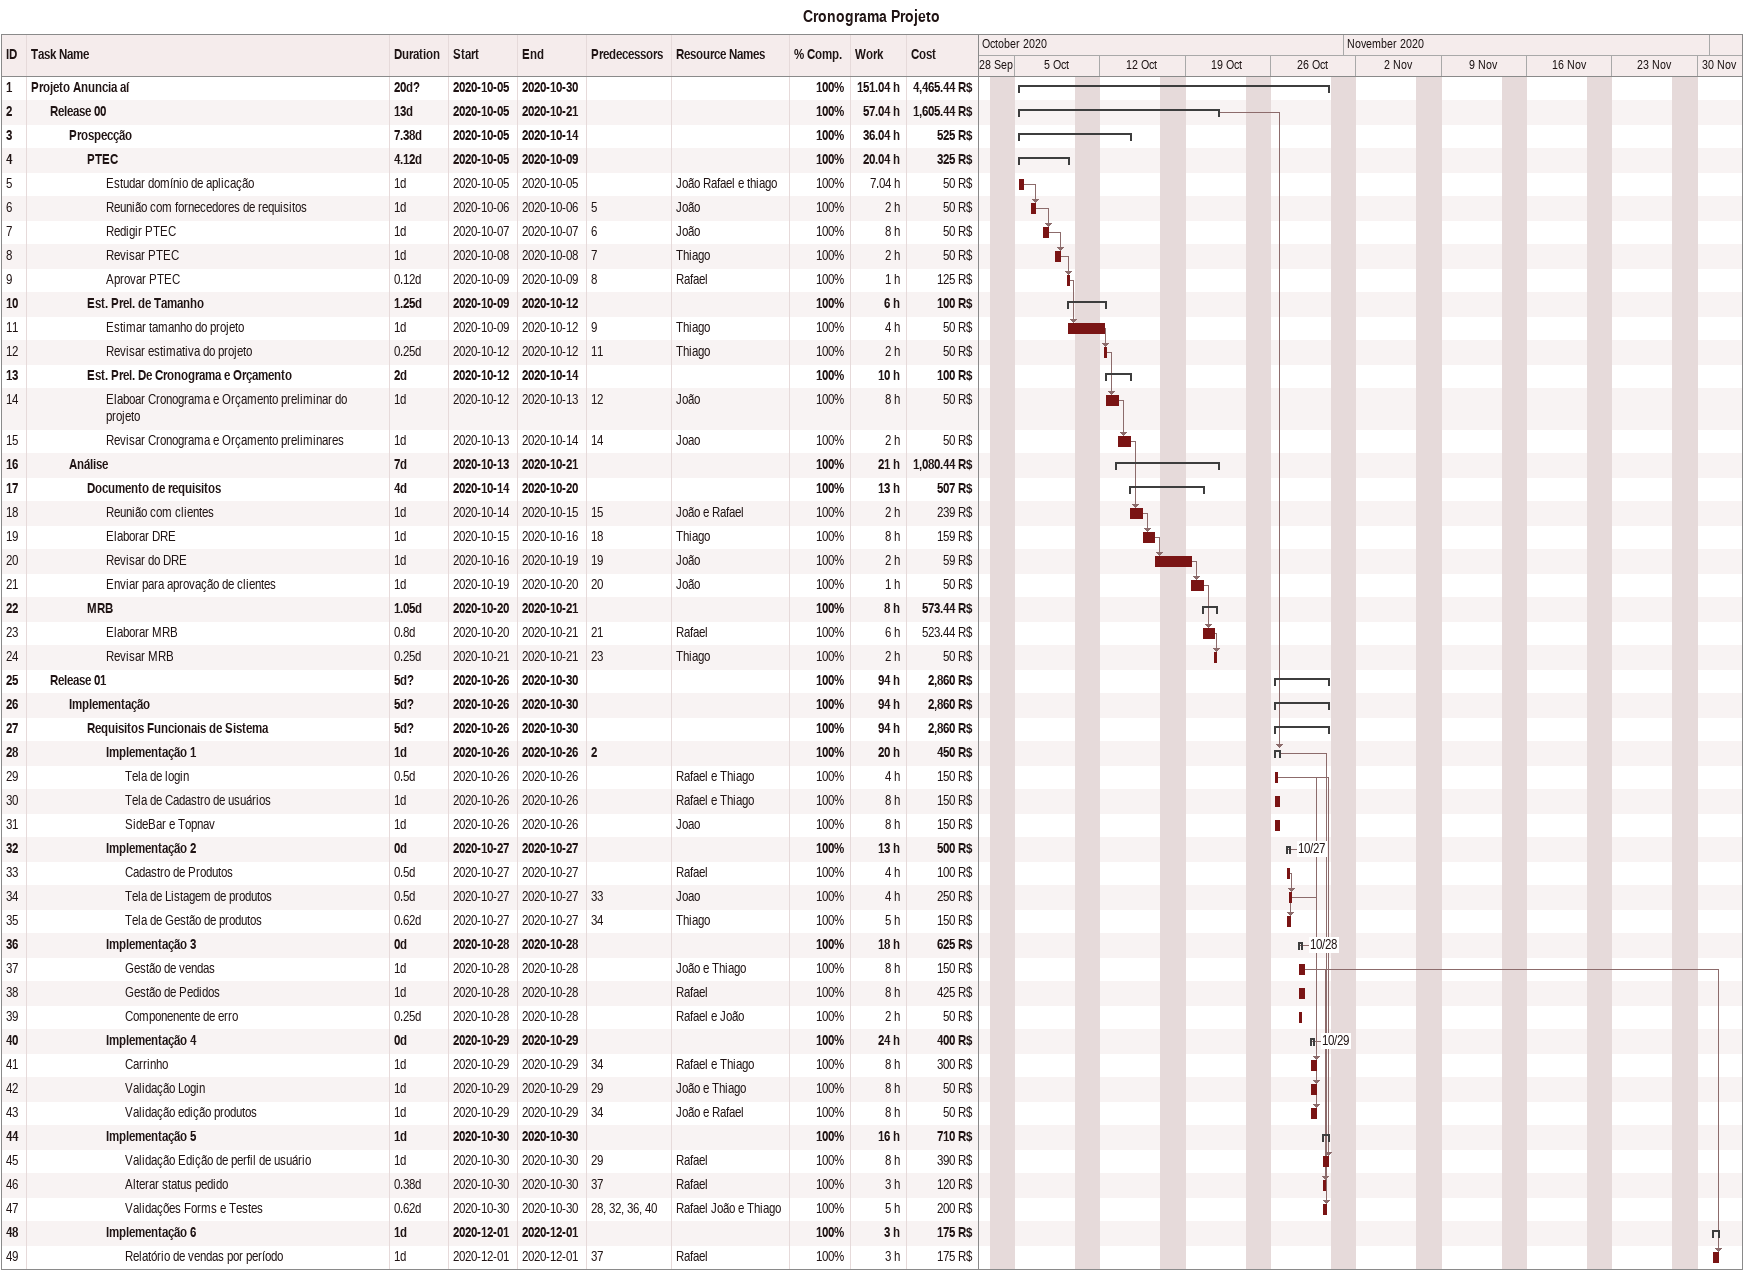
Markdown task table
Cronograma Projeto

| ID | Level | Task | Duration | Start | Finish | Predecessors | Resources | % complete | Work (h) | Cost (R$) |
|---|---|---|---|---|---|---|---|---|---|---|
| 1 | 1 | **Projeto Anuncia aí** | 20d? | 2020-10-05 | 2020-10-30 |  |  | 100 | 151.04 | 4465.44 |
| 2 | 2 | **Release 00** | 13d | 2020-10-05 | 2020-10-21 |  |  | 100 | 57.04 | 1605.44 |
| 3 | 3 | **Prospecção** | 7.38d | 2020-10-05 | 2020-10-14 |  |  | 100 | 36.04 | 525 |
| 4 | 4 | **PTEC** | 4.12d | 2020-10-05 | 2020-10-09 |  |  | 100 | 20.04 | 325 |
| 5 | 5 | Estudar domínio de aplicação | 1d | 2020-10-05 | 2020-10-05 |  | João Rafael e thiago | 100 | 7.04 | 50 |
| 6 | 5 | Reunião com fornecedores de requisitos | 1d | 2020-10-06 | 2020-10-06 | 5 | João | 100 | 2 | 50 |
| 7 | 5 | Redigir PTEC | 1d | 2020-10-07 | 2020-10-07 | 6 | João | 100 | 8 | 50 |
| 8 | 5 | Revisar PTEC | 1d | 2020-10-08 | 2020-10-08 | 7 | Thiago | 100 | 2 | 50 |
| 9 | 5 | Aprovar PTEC | 0.12d | 2020-10-09 | 2020-10-09 | 8 | Rafael | 100 | 1 | 125 |
| 10 | 4 | **Est. Prel. de Tamanho** | 1.25d | 2020-10-09 | 2020-10-12 |  |  | 100 | 6 | 100 |
| 11 | 5 | Estimar tamanho do projeto | 1d | 2020-10-09 | 2020-10-12 | 9 | Thiago | 100 | 4 | 50 |
| 12 | 5 | Revisar estimativa do projeto | 0.25d | 2020-10-12 | 2020-10-12 | 11 | Thiago | 100 | 2 | 50 |
| 13 | 4 | **Est. Prel. De Cronograma e Orçamento** | 2d | 2020-10-12 | 2020-10-14 |  |  | 100 | 10 | 100 |
| 14 | 5 | Elaboar Cronograma e Orçamento preliminar do projeto | 1d | 2020-10-12 | 2020-10-13 | 12 | João | 100 | 8 | 50 |
| 15 | 5 | Revisar Cronograma e Orçamento preliminares | 1d | 2020-10-13 | 2020-10-14 | 14 | Joao | 100 | 2 | 50 |
| 16 | 3 | **Análise** | 7d | 2020-10-13 | 2020-10-21 |  |  | 100 | 21 | 1080.44 |
| 17 | 4 | **Documento de requisitos** | 4d | 2020-10-14 | 2020-10-20 |  |  | 100 | 13 | 507 |
| 18 | 5 | Reunião com clientes | 1d | 2020-10-14 | 2020-10-15 | 15 | João e Rafael | 100 | 2 | 239 |
| 19 | 5 | Elaborar DRE | 1d | 2020-10-15 | 2020-10-16 | 18 | Thiago | 100 | 8 | 159 |
| 20 | 5 | Revisar do DRE | 1d | 2020-10-16 | 2020-10-19 | 19 | João | 100 | 2 | 59 |
| 21 | 5 | Enviar para aprovação de clientes | 1d | 2020-10-19 | 2020-10-20 | 20 | João | 100 | 1 | 50 |
| 22 | 4 | **MRB** | 1.05d | 2020-10-20 | 2020-10-21 |  |  | 100 | 8 | 573.44 |
| 23 | 5 | Elaborar MRB | 0.8d | 2020-10-20 | 2020-10-21 | 21 | Rafael | 100 | 6 | 523.44 |
| 24 | 5 | Revisar MRB | 0.25d | 2020-10-21 | 2020-10-21 | 23 | Thiago | 100 | 2 | 50 |
| 25 | 2 | **Release 01** | 5d? | 2020-10-26 | 2020-10-30 |  |  | 100 | 94 | 2860 |
| 26 | 3 | **Implementação** | 5d? | 2020-10-26 | 2020-10-30 |  |  | 100 | 94 | 2860 |
| 27 | 4 | **Requisitos Funcionais de Sistema** | 5d? | 2020-10-26 | 2020-10-30 |  |  | 100 | 94 | 2860 |
| 28 | 5 | **Implementação 1** | 1d | 2020-10-26 | 2020-10-26 | 2 |  | 100 | 20 | 450 |
| 29 | 6 | Tela de login | 0.5d | 2020-10-26 | 2020-10-26 |  | Rafael e Thiago | 100 | 4 | 150 |
| 30 | 6 | Tela de Cadastro de usuários | 1d | 2020-10-26 | 2020-10-26 |  | Rafael e Thiago | 100 | 8 | 150 |
| 31 | 6 | SideBar e Topnav | 1d | 2020-10-26 | 2020-10-26 |  | Joao | 100 | 8 | 150 |
| 32 | 5 | **Implementação 2** | 0d | 2020-10-27 | 2020-10-27 |  |  | 100 | 13 | 500 |
| 33 | 6 | Cadastro de Produtos | 0.5d | 2020-10-27 | 2020-10-27 |  | Rafael | 100 | 4 | 100 |
| 34 | 6 | Tela de Listagem de produtos | 0.5d | 2020-10-27 | 2020-10-27 | 33 | Joao | 100 | 4 | 250 |
| 35 | 6 | Tela de Gestão de produtos | 0.62d | 2020-10-27 | 2020-10-27 | 34 | Thiago | 100 | 5 | 150 |
| 36 | 5 | **Implementação 3** | 0d | 2020-10-28 | 2020-10-28 |  |  | 100 | 18 | 625 |
| 37 | 6 | Gestão de vendas | 1d | 2020-10-28 | 2020-10-28 |  | João e Thiago | 100 | 8 | 150 |
| 38 | 6 | Gestão de Pedidos | 1d | 2020-10-28 | 2020-10-28 |  | Rafael | 100 | 8 | 425 |
| 39 | 6 | Componenente de erro | 0.25d | 2020-10-28 | 2020-10-28 |  | Rafael e João | 100 | 2 | 50 |
| 40 | 5 | **Implementação 4** | 0d | 2020-10-29 | 2020-10-29 |  |  | 100 | 24 | 400 |
| 41 | 6 | Carrinho | 1d | 2020-10-29 | 2020-10-29 | 34 | Rafael e Thiago | 100 | 8 | 300 |
| 42 | 6 | Validação Login | 1d | 2020-10-29 | 2020-10-29 | 29 | João e Thiago | 100 | 8 | 50 |
| 43 | 6 | Validação edição produtos | 1d | 2020-10-29 | 2020-10-29 | 34 | João e Rafael | 100 | 8 | 50 |
| 44 | 5 | **Implementação 5** | 1d | 2020-10-30 | 2020-10-30 |  |  | 100 | 16 | 710 |
| 45 | 6 | Validação Edição de perfil de usuário | 1d | 2020-10-30 | 2020-10-30 | 29 | Rafael | 100 | 8 | 390 |
| 46 | 6 | Alterar status pedido | 0.38d | 2020-10-30 | 2020-10-30 | 37 | Rafael | 100 | 3 | 120 |
| 47 | 6 | Validações Forms e Testes | 0.62d | 2020-10-30 | 2020-10-30 | 28, 32, 36, 40 | Rafael João e Thiago | 100 | 5 | 200 |
| 48 | 5 | **Implementação 6** | 1d | 2020-12-01 | 2020-12-01 |  |  | 100 | 3 | 175 |
| 49 | 6 | Relatório de vendas por período | 1d | 2020-12-01 | 2020-12-01 | 37 | Rafael | 100 | 3 | 175 |
